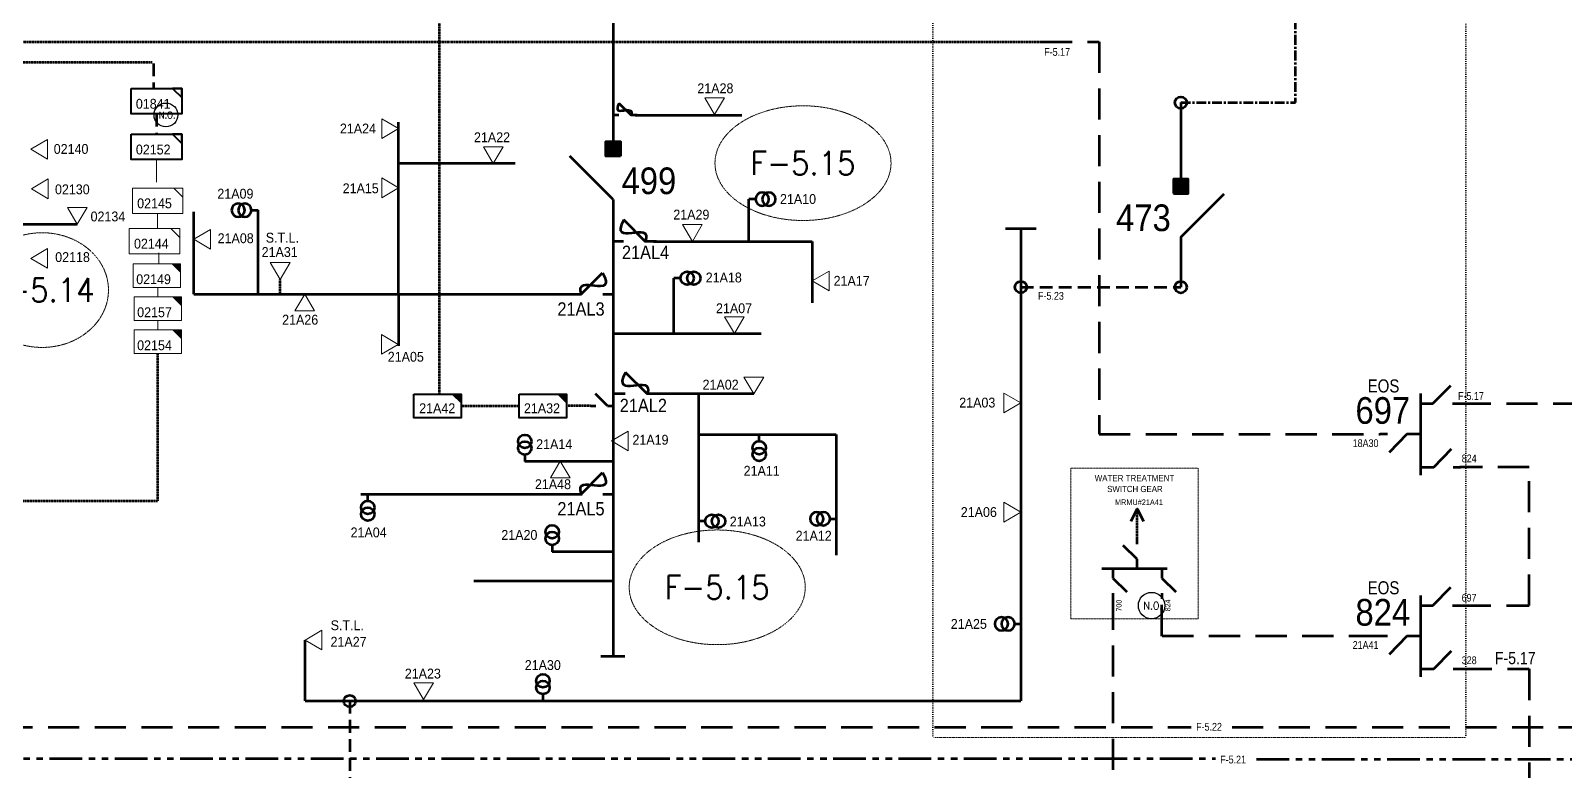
# Model space of a CAD drawing. Header units: metres. Extents: x 65984 to 144644, y -19036 to 23726.
# Drawn here: x 120821 to 121396, y 20476 to 20753 of the extents above; entities that cross this region are included whole.
import ezdxf
from ezdxf.enums import TextEntityAlignment as Align

# ---------------------------------------------------------------- set-up
doc = ezdxf.new("R2010")
doc.units = ezdxf.units.M
doc.header["$MEASUREMENT"] = 0
for name, pattern in [('( Center )', [2, 1.25, -0.25, 0.25, -0.25]), ('( Phantom )', [2.5, 1.25, -0.25, 0.25, -0.25, 0.25, -0.25]), ('DGN Style 1', [0.6, 0, -0.6]), ('DGN Style 3', [0.013877, 0, -0.013877]), ('HIDDEN2', [2381.25, 1587.5, -793.75])]:
    doc.linetypes.add(name, pattern=pattern)
doc.layers.get('0').update_dxf_attribs({"color": 95, "lineweight": 40})
for name, color, linetype, lineweight in [('ABS', 7, 'Continuous', 40), ('ABS NUMBER', 112, 'Continuous', 30), ('d_eos', 111, 'Continuous', 40), ('d_eos no', 121, 'Continuous', 40), ('d_fco', 5, 'Continuous', 40), ('d_fco text', 95, 'Continuous', 40), ('d_grid line', 7, 'DGN Style 1', 0), ('d_oh branch', 94, 'Continuous', 40), ('d_switch', 95, 'Continuous', 40), ('d_tf', 1, 'Continuous', 40), ('d_tf no', 6, 'Continuous', 40), ('d_tf_200', 1, 'Continuous', 40), ('d_ug cable', 95, 'Continuous', 40), ('d_ug main line', 95, 'Continuous', 40), ('FDR  1  05', 172, 'Continuous', 40), ('FDR  2  19', 172, 'Continuous', 40), ('FDR  4  02', 126, 'Continuous', 40), ('FDR  5  23', 98, 'Continuous', 53), ('fedr no', 95, 'Continuous', 40), ('Level 37', 7, 'Continuous', 0), ('O H MAIN FEEDER', 4, 'Continuous', 100), ('SW N O', 114, 'Continuous', 30)]:
    doc.layers.add(name, color=color, linetype=linetype, lineweight=lineweight)
doc.styles.add('Style-Arial', font='arial.ttf')
doc.styles.add('Style-ENGINEERING', font='ENGINEERING.shx')
doc.styles.add('Style-msdefault', font='msdefault.shx')
doc.styles.add('Style-STANDARD', font='STANDARD.shx')

# ---------------------------------------------------------------- blocks, each defined once
blk = doc.blocks.new('TFU_39')
at = {"layer": 'd_tf_200', "color": 95, "linetype": 'Continuous', "lineweight": 53}
blk.add_line((0, 10), (0, 0), dxfattribs=at)
for centre in [(0, 30), (0, 20)]:
    blk.add_circle(centre, 10, dxfattribs=at)
blk = doc.blocks.new('TFU_40')
at = {"layer": 'd_tf_200', "color": 131, "linetype": 'Continuous', "lineweight": 53}
blk.add_line((0, 10), (0, 0), dxfattribs=at)
for centre in [(0, 30), (0, 20)]:
    blk.add_circle(centre, 10, dxfattribs=at)
blk = doc.blocks.new('TF_8')
at = {"color": 0, "linetype": 'ByBlock', "lineweight": -2}
blk.add_line((6.3, 4.95), (9.9, 1.35), dxfattribs=at)
blk.add_3dface([(-10.1, 4.95), (9.9, 4.95), (9.9, -5.05), (-10.1, -5.05)], dxfattribs=at)
blk = doc.blocks.new('exist.us-1000kva')
at = {"color": 0, "linetype": 'ByBlock', "lineweight": -2, "flags": 128}
blk.add_lwpolyline([(40, 12.9), (32.8, 20), (40, 20)], close=True, dxfattribs=at)
at = {"color": 0, "linetype": 'ByBlock', "lineweight": -2, "extrusion": (0, 0, -1)}
blk.add_solid([(-40, 12.9), (-32.8, 20), (-40, 20)], dxfattribs=at)
at = {"color": 0, "linetype": 'ByBlock', "lineweight": -2, "xscale": 2, "yscale": 2}
blk.add_blockref('TF_8', (20.2, 10.1), dxfattribs=at)
blk = doc.blocks.new('*U743')
at = {"layer": 'd_fco', "color": 131, "linetype": 'Continuous', "lineweight": 100}
blk.add_line((-4.6, 4.21), (-10.13, 4.21), dxfattribs=at)
at = {"layer": 'd_fco', "color": 131, "linetype": 'Continuous', "lineweight": 100, "extrusion": (0, 0, -1), "flags": 128}
blk.add_lwpolyline([(-13.02, 4.21), (-7.07, 4.21), (4.4, -7.26)], dxfattribs=at)
at = {"layer": 'd_fco', "color": 131, "linetype": 'Continuous', "lineweight": 100}
blk.add_open_spline([(-4.4, -7.26), (-13, 7.69), (11.58, -7.67), (7.07, 4.21)], degree=3, dxfattribs=at)
blk = doc.blocks.new('ABS2_1_1')
at = {"color": 0, "linetype": 'ByBlock', "lineweight": -2, "ltscale": 500}
for q in [(-29900, 43500), (0, 0)]:
    blk.add_line((0, 13600), q, dxfattribs=at)
at = {"color": 0, "linetype": 'ByBlock', "lineweight": -2, "ltscale": 500, "flags": 128}
for points in [[(5000, 43600), (-5000, 43600), (-5000, 53600), (5000, 53600)], [(3791, 49653), (3791, 49653), (3791, 49653)]]:
    blk.add_lwpolyline(points, close=True, dxfattribs=at)
at = {"color": 0, "linetype": 'ByBlock', "lineweight": -2, "ltscale": 500}
for points in [[(5000, 43600), (-5000, 43600), (5000, 53600), (-5000, 53600)], [(3791, 49653), (3791, 49653), (3791, 49653)]]:
    blk.add_solid(points, dxfattribs=at)
blk = doc.blocks.new('*U932')
at = {"layer": 'd_eos', "color": 7, "linetype": 'Continuous', "lineweight": 211, "ltscale": 0.555394}
for p, q in [((-4.65, 11.34), (-11.44, 18.34)), ((-12.09, 11.34), (-14.91, 11.34)), ((0, 11.34), (-4.65, 11.34)), ((0, 14.01), (0, -18.32)), ((-4.65, -12.95), (-11.44, -5.95)), ((0, -0.8), (4.65, -0.8)), ((4.65, -0.8), (11.45, -7.81)), ((12.1, -0.8), (14.92, -0.8)), ((-12.09, -12.95), (-14.92, -12.95)), ((0, -12.95), (-4.65, -12.95))]:
    blk.add_line(p, q, dxfattribs=at)
blk = doc.blocks.new('*U965')
at = {"layer": 'SW N O', "color": 3, "ltscale": 0.426762}
blk.add_circle((0, 0), 16.8, dxfattribs=at)
at = {"layer": 'SW N O', "color": 3, "style": 'Style-STANDARD'}
blk.add_text('N.O.', height=9.6, dxfattribs=at).set_placement((1.7, -0.2), align=Align.MIDDLE_CENTER)
blk = doc.blocks.new('TRA1_174')
at = {"layer": 'd_tf', "color": 36, "linetype": 'Continuous', "lineweight": 0, "ltscale": 0.00017991, "flags": 128}
blk.add_lwpolyline([(10, -17), (0, 0), (-10, -17)], close=True, dxfattribs=at)
blk = doc.blocks.new('TRA1_173')
at = {"layer": 'd_tf', "color": 36, "linetype": 'Continuous', "lineweight": 0, "ltscale": 0.00017991, "xscale": 1.000046566207833, "yscale": 1.000046566207833, "zscale": 1.000046566207833, "rotation": 180}
blk.add_blockref('TRA1_174', (0, 0), dxfattribs=at)
blk = doc.blocks.new('TRA1_176')
at = {"layer": 'd_tf', "color": 131, "linetype": 'Continuous', "lineweight": 0, "ltscale": 0.000164311, "extrusion": (0, 0, -1), "flags": 128}
blk.add_lwpolyline([(-10, -17), (0, 0), (10, -17)], close=True, dxfattribs=at)
blk = doc.blocks.new('TRA1_175')
at = {"layer": 'd_tf', "color": 131, "linetype": 'Continuous', "lineweight": 0, "ltscale": 0.000164311, "xscale": 1.000046566207833, "yscale": 1.000046566207833, "zscale": 1.000046566207833, "rotation": 180}
blk.add_blockref('TRA1_176', (0, 0), dxfattribs=at)
blk = doc.blocks.new('TRA1_178')
at = {"layer": 'd_tf', "color": 95, "linetype": 'Continuous', "lineweight": 0, "ltscale": 0.000164311, "extrusion": (0, 0, -1), "flags": 128}
blk.add_lwpolyline([(-10, -17), (0, 0), (10, -17)], close=True, dxfattribs=at)
blk = doc.blocks.new('TRA1_177')
at = {"layer": 'd_tf', "color": 95, "linetype": 'Continuous', "lineweight": 0, "ltscale": 0.000164311, "xscale": 1.000046566207833, "yscale": 1.000046566207833, "zscale": 1.000046566207833, "rotation": 180}
blk.add_blockref('TRA1_178', (0, 0), dxfattribs=at)
blk = doc.blocks.new('TRA1_180')
at = {"layer": 'd_tf', "color": 131, "linetype": 'Continuous', "lineweight": 0, "ltscale": 0.000164244, "flags": 128}
blk.add_lwpolyline([(10, -17), (0, 0), (-10, -17)], close=True, dxfattribs=at)
blk = doc.blocks.new('TRA1_179')
at = {"layer": 'd_tf', "color": 131, "linetype": 'Continuous', "lineweight": 0, "ltscale": 0.000164244, "xscale": 1.000046566207834, "yscale": 1.000046566207834, "zscale": 1.000046566207834, "rotation": 180}
blk.add_blockref('TRA1_180', (0, 0), dxfattribs=at)
blk = doc.blocks.new('TRA1_182')
at = {"layer": 'd_tf', "color": 95, "linetype": 'Continuous', "lineweight": 0, "ltscale": 0.000164244, "extrusion": (0, 0, -1), "flags": 128}
blk.add_lwpolyline([(-10, -17), (0, 0), (10, -17)], close=True, dxfattribs=at)
blk = doc.blocks.new('TRA1_181')
at = {"layer": 'd_tf', "color": 95, "linetype": 'Continuous', "lineweight": 0, "ltscale": 0.000164244, "xscale": 1.000046566207834, "yscale": 1.000046566207834, "zscale": 1.000046566207834, "rotation": 180}
blk.add_blockref('TRA1_182', (0, 0), dxfattribs=at)
blk = doc.blocks.new('*U2224')
at = {"layer": 'd_ug cable', "color": 6, "linetype": 'Continuous', "lineweight": 0, "flags": 128}
blk.add_lwpolyline([(5.48, 4.27), (8.55, 1.2), (8.55, 4.27)], close=True, dxfattribs=at)
at = {"layer": 'd_ug cable', "color": 6, "linetype": 'Continuous', "lineweight": 0, "xscale": 0.8535245333131425, "yscale": 0.8535245333131425, "zscale": 0.383590504411921, "rotation": 359.9999999999999}
blk.add_blockref('TF_8', (0.1, 0.05), dxfattribs=at)
blk = doc.blocks.new('*U3581')
at = {"layer": 'ABS', "color": 7, "linetype": 'Continuous', "lineweight": 158, "ltscale": 0.104821}
for p, q in [((-8, -8.1), (8.3, 8.2)), ((-8, -8.1), (-15.4, -8.1)), ((15.4, -8.1), (8, -8.1))]:
    blk.add_line(p, q, dxfattribs=at)
blk = doc.blocks.new('*U2209')
at = {"layer": 'FDR  1  05', "color": 4, "linetype": 'Continuous', "lineweight": 40, "flags": 128}
blk.add_lwpolyline([(5.48, 4.27), (8.55, 1.2), (8.55, 4.27)], close=True, dxfattribs=at)
at = {"layer": 'FDR  1  05', "color": 4, "linetype": 'Continuous', "lineweight": 40, "xscale": 0.8535245333131425, "yscale": 0.8535245333131425, "zscale": 0.383590504411921, "rotation": 359.9999999999999}
blk.add_blockref('TF_8', (0.1, 0.05), dxfattribs=at)
blk = doc.blocks.new('*U3885')
at = {"layer": 'FDR  1  05', "color": 6, "linetype": 'Continuous', "lineweight": 40, "flags": 128}
blk.add_lwpolyline([(5.48, 4.27), (8.55, 1.2), (8.55, 4.27)], close=True, dxfattribs=at)
at = {"layer": 'FDR  1  05', "color": 6, "linetype": 'Continuous', "lineweight": 40, "xscale": 0.8535245333131425, "yscale": 0.8535245333131425, "zscale": 0.383590504411921, "rotation": 359.9999999999999}
blk.add_blockref('TF_8', (0.1, 0.05), dxfattribs=at)
blk = doc.blocks.new('*U3898')
at = {"layer": 'SW N O', "color": 3, "ltscale": 0.426762}
blk.add_circle((0, 0), 16.8, dxfattribs=at)
at = {"layer": 'SW N O', "color": 3, "style": 'Style-STANDARD'}
blk.add_text('N.O.', height=9.6, dxfattribs=at).set_placement((1.7, -0.2), align=Align.MIDDLE_CENTER)

msp = doc.modelspace()

# ---------------------------------------------------------------- linework, layer by layer
at = {"layer": 'd_eos', "color": 7, "linetype": 'Continuous', "lineweight": 211, "ltscale": 0.625574}
for p, q in [((121346.67, 20613.65), (121353.33, 20620.51)), ((121342.11, 20586.84), (121342.11, 20617.44)), ((121342.11, 20613.65), (121346.67, 20613.65)), ((121353.96, 20613.65), (121356.73, 20613.65)), ((121329.6, 20602.17), (121326.83, 20602.18)), ((121336.89, 20602.17), (121330.23, 20595.31)), ((121341.45, 20602.17), (121336.89, 20602.17)), ((121347.03, 20589.84), (121353.69, 20596.7)), ((121342.47, 20589.84), (121347.03, 20589.84)), ((121354.32, 20589.84), (121357.09, 20589.84)), ((121346.67, 20537.97), (121353.33, 20544.83)), ((121342.11, 20511.17), (121342.11, 20541.77)), ((121342.11, 20537.97), (121346.67, 20537.97)), ((121353.96, 20537.97), (121356.73, 20537.97)), ((121329.6, 20526.5), (121326.83, 20526.5)), ((121336.89, 20526.5), (121330.23, 20519.64)), ((121341.45, 20526.5), (121336.89, 20526.5)), ((121347.03, 20514.17), (121353.69, 20521.03)), ((121342.47, 20514.17), (121347.03, 20514.17)), ((121354.32, 20514.17), (121357.09, 20514.17))]:
    msp.add_line(p, q, dxfattribs=at)
at = {"layer": 'd_grid line', "color": 7, "linetype": 'DGN Style 1', "lineweight": 0, "flags": 128}
msp.add_lwpolyline([(121159.04, 20778.51), (121359.04, 20778.51), (121359.04, 20488.51), (121159.04, 20488.51)], close=True, dxfattribs=at)
at = {"layer": 'd_oh branch', "color": 131, "linetype": 'Continuous', "lineweight": 100}
for p, q in [((120958.67, 20654.65), (120958.67, 20719.13)), ((121047.42, 20721.78), (121087.47, 20721.78)), ((121002.35, 20703.72), (120958.67, 20703.72)), ((121090.08, 20674.47), (121090.08, 20690.32)), ((120881.86, 20654.65), (120881.86, 20685.52)), ((120905.98, 20655.15), (120905.98, 20686.14)), ((121054.25, 20674.47), (121113.85, 20674.47)), ((121113.85, 20674.47), (121113.85, 20651.44)), ((121061.91, 20639.96), (121061.91, 20660.69)), ((120881.86, 20654.65), (121023.57, 20654.65)), ((120958.67, 20654.65), (120958.67, 20635.29)), ((121039.17, 20639.96), (121094.63, 20639.96)), ((121091.92, 20617.28), (121054.41, 20617.28)), ((121071.19, 20617.28), (121071.19, 20561.73)), ((121071.62, 20602.05), (121122.81, 20602.05)), ((121122.81, 20602.05), (121122.81, 20556.84)), ((121005.98, 20592.1), (121039.17, 20592.1)), ((120944.53, 20579.75), (121027.48, 20579.75)), ((121016.31, 20558.21), (121039.22, 20558.21)), ((120986.91, 20547.26), (121039.17, 20547.26))]:
    msp.add_line(p, q, dxfattribs=at)
at = {"layer": 'd_oh branch', "color": 36, "linetype": 'Continuous', "lineweight": 100}
msp.add_line((120739.58, 20680.9), (120838.12, 20680.9), dxfattribs=at)
at = {"layer": 'd_oh branch', "color": 95, "linetype": 'Continuous', "lineweight": 100, "flags": 128}
msp.add_lwpolyline([(120923.61, 20502.24), (120923.61, 20524.99)], dxfattribs=at)
at = {"layer": 'd_ug cable', "color": 4, "linetype": 'DGN Style 3', "lineweight": 100}
msp.add_line((120866.17, 20741.55), (120732.49, 20741.55), dxfattribs=at)
at = {"layer": 'd_ug cable', "color": 4, "linetype": 'HIDDEN2', "lineweight": 158, "ltscale": 0.003}
msp.add_line((120866.73, 20741.19), (120866.73, 20731.78), dxfattribs=at)
at = {"layer": 'd_ug cable', "color": 6, "linetype": 'HIDDEN2', "lineweight": 158, "ltscale": 0.003}
msp.add_line((120867.79, 20722.29), (120867.79, 20714.63), dxfattribs=at)
at = {"layer": 'd_ug cable', "color": 6, "linetype": 'HIDDEN2', "lineweight": 13, "ltscale": 0.005339}
for p, q in [((120867.79, 20705.14), (120867.79, 20694.45)), ((120868.78, 20670.13), (120868.78, 20665.9)), ((120867.99, 20657.2), (120868.33, 20657.2)), ((120868.33, 20653.71), (120868.33, 20657.2)), ((120868.32, 20641.33), (120868.33, 20644.81))]:
    msp.add_line(p, q, dxfattribs=at)
at = {"layer": 'd_ug cable', "color": 134, "linetype": 'HIDDEN2', "lineweight": 13, "ltscale": 0.005339}
msp.add_line((120868.28, 20684.95), (120868.28, 20679.34), dxfattribs=at)
at = {"layer": 'd_ug cable', "color": 131, "linetype": 'DGN Style 3', "lineweight": 100}
for p, q in [((120914.22, 20654.65), (120914.22, 20660.23)), ((120982.13, 20612.81), (121003.9, 20612.81)), ((121030.6, 20612.81), (121021.69, 20612.81))]:
    msp.add_line(p, q, dxfattribs=at)
at = {"layer": 'd_ug cable', "color": 95, "linetype": 'HIDDEN2', "lineweight": 158, "ltscale": 0.003}
msp.add_line((121192.09, 20657.28), (121252.09, 20657.28), dxfattribs=at)
at = {"layer": 'd_ug cable', "color": 6, "linetype": 'DGN Style 3', "lineweight": 100}
for p, q in [((120868.33, 20577.18), (120868.33, 20632.43)), ((120794.56, 20577.18), (120868.33, 20577.18))]:
    msp.add_line(p, q, dxfattribs=at)
at = {"layer": 'd_ug cable', "color": 131, "linetype": 'DGN Style 3', "lineweight": 100, "flags": 128}
msp.add_lwpolyline([(120973.88, 20787.41), (120973.88, 20617.44)], dxfattribs=at)
at = {"layer": 'd_ug cable', "color": 18, "linetype": 'DGN Style 3', "lineweight": 100, "flags": 128}
msp.add_lwpolyline([(120384.58, 20760.59), (120449.19, 20760.59), (120449.19, 20749.31), (121199.65, 20749.31)], dxfattribs=at)
at = {"layer": 'd_ug cable', "color": 95, "linetype": 'HIDDEN2', "lineweight": 158, "ltscale": 0.003}
msp.add_lwpolyline([(120940.36, 20502.2), (120940.41, 20416.01)], dxfattribs=at)
at = {"layer": 'd_ug main line', "color": 18, "linetype": 'HIDDEN2', "lineweight": 140, "ltscale": 0.00735}
for points in [[(121356.73, 20613.65), (121411.98, 20613.65), (121411.98, 21101.09)], [(121199.65, 20749.31), (121221.41, 20749.31), (121221.41, 20602.18), (121326.83, 20602.18)], [(121356.73, 20537.97), (121382.73, 20537.97), (121382.73, 20589.84), (121356.81, 20589.84)], [(121326.83, 20526.5), (121244.97, 20526.5), (121244.97, 20540.48)], [(121357.09, 20514.17), (121382.73, 20514.17), (121382.73, 20218.72)]]:
    msp.add_lwpolyline(points, dxfattribs=at)
at = {"layer": 'd_ug main line', "color": 134, "linetype": '( Phantom )', "lineweight": 200, "ltscale": 9.8, "flags": 128}
for points in [[(121280.5, 20480.42), (121429.81, 20480.42), (121429.81, 21088.12), (121853.93, 21088.12)], [(120639.95, 20611.28), (120639.95, 20603), (120696.78, 20603), (120696.78, 20480.55), (121265.1, 20480.55)]]:
    msp.add_lwpolyline(points, dxfattribs=at)
at = {"layer": 'd_ug main line', "color": 6, "linetype": 'HIDDEN2', "lineweight": 158, "ltscale": 0.00735}
for points in [[(121271.32, 20492.36), (121450.24, 20492.36), (121450.24, 21061.89), (121853.93, 21061.89)], [(120634.67, 20508.75), (120634.67, 20492.36), (121256.01, 20492.36)]]:
    msp.add_lwpolyline(points, dxfattribs=at)
at = {"layer": 'd_ug main line', "color": 95, "linetype": '( Center )', "lineweight": 140, "ltscale": 2.94, "flags": 128}
msp.add_lwpolyline([(121252.09, 20726.51), (121295.09, 20726.51), (121295.09, 20869.32), (121279.08, 20869.32)], dxfattribs=at)
at = {"layer": 'd_ug main line', "color": 206, "linetype": 'HIDDEN2', "lineweight": 140, "ltscale": 0.00735}
msp.add_lwpolyline([(121226.59, 20540.48), (121226.59, 20370.56), (121169.01, 20370.56), (121169.01, 20327.33)], dxfattribs=at)
at = {"layer": 'FDR  2  19', "color": 60, "linetype": 'DGN Style 3', "lineweight": 53}
msp.add_line((121235.78, 20561.92), (121235.78, 20574.2), dxfattribs=at)
at = {"layer": 'FDR  2  19', "color": 60, "linetype": 'Continuous', "lineweight": 53, "flags": 128}
msp.add_lwpolyline([(121233.45, 20569.55), (121235.78, 20574.2), (121238.1, 20569.55)], dxfattribs=at)
at = {"layer": 'FDR  4  02', "color": 231, "linetype": 'DGN Style 3', "lineweight": 13, "flags": 128}
msp.add_lwpolyline([(121258.6, 20532.93), (121210.86, 20532.93), (121210.86, 20589.47), (121258.6, 20589.47)], close=True, dxfattribs=at)
at = {"layer": 'FDR  5  23', "color": 95, "linetype": 'Continuous', "lineweight": 40}
msp.add_line((120923.61, 20502.24), (121192.09, 20502.24), dxfattribs=at)
at = {"layer": 'fedr no', "color": 82, "linetype": 'DGN Style 3', "lineweight": 13, "true_color": 0x1dc70e}
for centre, major_axis, ratio in [((121110.37, 20703.81), (33.02, 0), 0.651175), ((120824.93, 20656.22), (24.9, 0), 0.863431), ((121078.19, 20544.79), (33.02, 0), 0.651175)]:
    msp.add_ellipse(centre, major_axis=major_axis, ratio=ratio, dxfattribs=at)
at = {"layer": 'O H MAIN FEEDER', "color": 131, "lineweight": 211, "ltscale": 0.488306}
for p, q in [((121039.17, 20770.27), (121039.17, 20710.63)), ((121039.17, 20684.84), (121039.17, 20518.84))]:
    msp.add_line(p, q, dxfattribs=at)
at = {"layer": 'O H MAIN FEEDER', "color": 95, "lineweight": 211, "ltscale": 0.488306}
for p, q in [((121252.09, 20726.51), (121252.09, 20695.4)), ((121197.8, 20679.23), (121186.38, 20679.23)), ((121192.09, 20679.23), (121192.09, 20502.24)), ((121252.09, 20670.76), (121252.09, 20657.28)), ((120923.61, 20502.24), (121192.09, 20502.24))]:
    msp.add_line(p, q, dxfattribs=at)
at = {"layer": 'O H MAIN FEEDER', "color": 131, "lineweight": 211, "ltscale": 0.488306, "flags": 128}
msp.add_lwpolyline([(121043.59, 20518.84), (121034.53, 20518.84)], dxfattribs=at)
at = {"layer": 'O H MAIN FEEDER', "color": 95, "lineweight": 211, "ltscale": 0.488306}
for centre in [(121252.09, 20726.51), (121192.09, 20657.32), (121252.09, 20657.32), (120940.34, 20502.13)]:
    msp.add_circle(centre, 2.21, dxfattribs=at)

# ---------------------------------------------------------------- block references
at = {"layer": 'ABS', "color": 7, "linetype": 'Continuous', "lineweight": 211, "ltscale": 0.812883, "xscale": 0.0005446322480400587, "zscale": 0.000360672857092237}
for p, yscale, rotation in [((121039.17, 20682.74), 0.0005446322480400587, 359.9999999999997), ((121252.09, 20668.63), -0.0005446322480400591, 180.0000000000002)]:
    msp.add_blockref('ABS2_1_1', p, dxfattribs=dict(at, yscale=yscale, rotation=rotation))
at = {"layer": 'ABS', "color": 7, "linetype": 'Continuous', "lineweight": 158, "ltscale": 0.104821, "extrusion": (0, 0, -1), "xscale": 0.2774506803795156, "yscale": 0.2774506803795156, "zscale": 0.2774506803795156}
msp.add_blockref('*U3581', (-121034.87, 20615.07), dxfattribs=at)
at = {"layer": 'd_eos', "color": 7, "linetype": 'Continuous', "lineweight": 211, "ltscale": 0.555394, "extrusion": (0, 0, -1), "xscale": 0.7570220540343445, "yscale": 0.7570220540343445, "zscale": 0.7570220540343445, "rotation": 90.00000000000004}
msp.add_blockref('*U932', (-121236.39, 20551.77), dxfattribs=at)
at = {"layer": 'd_fco', "color": 131, "linetype": 'Continuous', "lineweight": 100, "extrusion": (0, 0, -1), "rotation": 179.9644578622517}
for p, xscale, yscale, zscale in [((-121043.12, 20723.41), 0.3866668998469017, 0.3866668998469017, 0.3866668998469017), ((-121046.26, 20677.42), 0.7000000000000001, 0.7000000000000001, 0.7000000000000001), ((-121046.92, 20620.23), 0.7000000000000001, 0.7000000000000001, 0.7000000000000001)]:
    msp.add_blockref('*U743', p, dxfattribs=dict(at, xscale=xscale, yscale=yscale, zscale=zscale))
at = {"layer": 'd_fco', "color": 131, "linetype": 'Continuous', "lineweight": 100, "xscale": 0.7000000000000001, "yscale": 0.7000000000000001, "zscale": 0.7000000000000001, "rotation": 179.9644578622516}
for p in [(121032.1, 20657.59), (121032.07, 20582.7)]:
    msp.add_blockref('*U743', p, dxfattribs=at)
at = {"layer": 'd_tf', "color": 131, "linetype": 'Continuous', "lineweight": 0, "ltscale": 0.000164311, "xscale": 0.37, "yscale": 0.37, "zscale": 0.37}
for p, rotation in [((121077.23, 20722), 359.9999999999999), ((120994.16, 20703.65), 359.9999999999999), ((120914.25, 20660.24), 359.9999999999999), ((121113.86, 20659.63), 269.9999999999999), ((120923.48, 20654.68), 180), ((121084.63, 20639.9), 359.9999999999999), ((121038.54, 20599.69), 269.9999999999999), ((121019.32, 20592.13), 180)]:
    msp.add_blockref('TRA1_175', p, dxfattribs=dict(at, rotation=rotation))
at = {"layer": 'd_tf', "color": 131, "linetype": 'Continuous', "lineweight": 0, "ltscale": 0.000164244, "xscale": 0.37, "yscale": 0.37, "zscale": 0.37, "rotation": 89.99999999999997}
for p in [(120958.67, 20716.74), (120958.67, 20694.55)]:
    msp.add_blockref('TRA1_179', p, dxfattribs=at)
at = {"layer": 'd_tf', "color": 36, "linetype": 'Continuous', "lineweight": 0, "ltscale": 0.00017991, "xscale": 0.37, "yscale": 0.37, "zscale": 0.37}
for p, rotation in [((120820.66, 20709), 269.9999999999999), ((120820.98, 20694.19), 269.9999999999999), ((120838.12, 20680.9), 359.9999999999999), ((120820.66, 20668.12), 269.9999999999999)]:
    msp.add_blockref('TRA1_173', p, dxfattribs=dict(at, rotation=rotation))
at = {"layer": 'd_tf', "color": 131, "linetype": 'Continuous', "lineweight": 0, "ltscale": 0.000164244, "extrusion": (0, 0, -1), "xscale": 0.37, "yscale": 0.37, "zscale": 0.37, "rotation": 89.99999999999997}
msp.add_blockref('TRA1_179', (-120881.84, 20675.28), dxfattribs=at)
at = {"layer": 'd_tf', "color": 131, "linetype": 'Continuous', "lineweight": 0, "ltscale": 0.000164311, "extrusion": (0, 0, -1), "xscale": 0.37, "yscale": 0.37, "zscale": 0.37}
for p, rotation in [((-121068.89, 20674.47), 359.9999999999999), ((-120958.52, 20635.86), 269.9999999999999), ((-121091.92, 20617.28), 359.9999999999999)]:
    msp.add_blockref('TRA1_175', p, dxfattribs=dict(at, rotation=rotation))
at = {"layer": 'd_tf', "color": 95, "linetype": 'Continuous', "lineweight": 0, "ltscale": 0.000164311, "extrusion": (0, 0, -1), "xscale": 0.37, "yscale": 0.37, "zscale": 0.37, "rotation": 269.9999999999999}
for p in [(-121192.05, 20613.91), (-121192.05, 20572.96)]:
    msp.add_blockref('TRA1_177', p, dxfattribs=at)
at = {"layer": 'd_tf', "color": 95, "linetype": 'Continuous', "lineweight": 0, "ltscale": 0.000164244, "extrusion": (0, 0, -1), "xscale": 0.37, "yscale": 0.37, "zscale": 0.37, "rotation": 89.99999999999997}
msp.add_blockref('TRA1_181', (-120923.6, 20524.99), dxfattribs=at)
at = {"layer": 'd_tf', "color": 95, "linetype": 'Continuous', "lineweight": 0, "ltscale": 0.000164311, "xscale": 0.37, "yscale": 0.37, "zscale": 0.37, "rotation": 359.9999999999999}
msp.add_blockref('TRA1_177', (120968.07, 20502.72), dxfattribs=at)
at = {"layer": 'd_tf_200', "color": 131, "linetype": 'Continuous', "lineweight": 53, "extrusion": (0, 0, -1), "xscale": 0.25, "yscale": 0.25, "zscale": 0.25}
for p, rotation in [((-120905.98, 20686.14), 269.9999999999999), ((-121090.08, 20690.32), 89.99999999999982), ((-121123.02, 20570.48), 269.9999999999998)]:
    msp.add_blockref('TFU_40', p, dxfattribs=dict(at, rotation=rotation))
at = {"layer": 'd_tf_200', "color": 131, "linetype": 'Continuous', "lineweight": 53, "xscale": 0.25, "yscale": 0.25, "zscale": 0.25}
for p, rotation in [((121061.91, 20660.69), 269.9999999999998), ((121005.98, 20592.01), 359.9999999999998), ((121093.95, 20602.12), 179.9999999999998), ((120947.09, 20579.74), 179.9999999999998), ((121016.31, 20558.12), 359.9999999999998), ((121071.19, 20569.59), 269.9999999999998)]:
    msp.add_blockref('TFU_40', p, dxfattribs=dict(at, rotation=rotation))
at = {"layer": 'd_tf_200', "color": 95, "linetype": 'Continuous', "lineweight": 53, "extrusion": (0, 0, -1), "xscale": 0.25, "yscale": 0.25, "zscale": 0.25, "rotation": 269.9999999999998}
msp.add_blockref('TFU_39', (-121192.3, 20531.07), dxfattribs=at)
at = {"layer": 'd_tf_200', "color": 95, "linetype": 'Continuous', "lineweight": 53, "xscale": 0.25, "yscale": 0.25, "zscale": 0.25, "rotation": 359.9999999999998}
msp.add_blockref('TFU_39', (121012.83, 20502.24), dxfattribs=at)
at = {"layer": 'd_ug cable', "color": 6, "linetype": 'Continuous', "lineweight": 0, "xscale": 1.112546483158744, "yscale": 1.112546483158744, "zscale": 1.112546483158744}
for p in [(120868.27, 20689.7), (120867.08, 20674.59)]:
    msp.add_blockref('*U2224', p, dxfattribs=at)
at = {"layer": 'd_ug cable', "color": 6, "linetype": 'Continuous', "lineweight": 0, "xscale": 0.4447851549151297, "yscale": 0.4447851549151297, "zscale": 0.4267622666565712, "rotation": 359.9999999999999}
for p in [(120859.09, 20657.2), (120859.44, 20644.81), (120859.43, 20632.43)]:
    msp.add_blockref('exist.us-1000kva', p, dxfattribs=at)
at = {"layer": 'FDR  1  05', "color": 4, "linetype": 'Continuous', "lineweight": 40, "xscale": 1.112546483158744, "yscale": 1.112546483158744, "zscale": 1.112546483158744}
msp.add_blockref('*U2209', (120867.78, 20727.03), dxfattribs=at)
at = {"layer": 'FDR  1  05', "color": 6, "linetype": 'Continuous', "lineweight": 40, "xscale": 1.112546483158744, "yscale": 1.112546483158744, "zscale": 1.112546483158744}
msp.add_blockref('*U3885', (120867.78, 20709.88), dxfattribs=at)
at = {"layer": 'FDR  1  05', "color": 131, "linetype": 'Continuous', "lineweight": 40, "xscale": 0.4447851549151297, "yscale": 0.4447851549151297, "zscale": 0.4267622666565712, "rotation": 359.9999999999999}
for p in [(120964.34, 20608.36), (121003.9, 20608.36)]:
    msp.add_blockref('exist.us-1000kva', p, dxfattribs=at)
at = {"layer": 'SW N O', "color": 3}
for name, p, xscale, yscale, zscale in [('*U3898', (120871.39, 20721.88), 0.265562517187993, 0.265562517187993, 0.265562517187993), ('*U965', (121241.13, 20537.94), 0.2950694635422144, 0.2950694635422144, 0.2950694635422144)]:
    msp.add_blockref(name, p, dxfattribs=dict(at, xscale=xscale, yscale=yscale, zscale=zscale))

# ---------------------------------------------------------------- texts
at = {"layer": 'ABS NUMBER', "color": 7, "lineweight": 140, "style": 'Style-Arial', "width": 0.88}
msp.add_text('499', height=10, dxfattribs=at).set_placement((121042.32, 20692.19))
msp.add_text('473', height=10, dxfattribs=at).set_placement((121248.32, 20678.33), align=Align.RIGHT)
at = {"layer": 'd_eos no', "color": 7, "linetype": 'Continuous', "lineweight": 140, "style": 'Style-Arial', "width": 0.88}
for s, p in [('697', (121317.61, 20606.09)), ('824', (121317.61, 20530.42))]:
    msp.add_text(s, height=10, dxfattribs=at).set_placement(p)
at = {"layer": 'd_fco text', "color": 131, "linetype": 'Continuous', "lineweight": 80, "style": 'Style-msdefault', "width": 0.916667}
for s, p in [('21AL4', (121060.16, 20672.87)), ('21AL3', (121035.95, 20651.64)), ('21AL2', (121059.34, 20615.46)), ('21AL5', (121035.93, 20576.75))]:
    msp.add_text(s, height=4.998, dxfattribs=at).set_placement(p, align=Align.TOP_RIGHT)
at = {"layer": 'd_switch', "color": 18, "linetype": 'Continuous', "lineweight": 30, "style": 'Style-msdefault', "width": 0.857143}
msp.add_text('F-5.17', height=2.92, dxfattribs=at).set_placement((121200.87, 20746.97), align=Align.TOP_LEFT)
at = {"layer": 'd_switch', "color": 95, "linetype": 'Continuous', "lineweight": 30, "style": 'Style-msdefault', "width": 0.857143}
msp.add_text('F-5.23', height=2.92, dxfattribs=at).set_placement((121198.55, 20655.53), align=Align.TOP_LEFT)
at = {"layer": 'd_switch', "color": 174, "linetype": 'Continuous', "lineweight": 30, "style": 'Style-msdefault', "width": 0.857143}
for s, p in [('F-5.17', (121356.11, 20617.99)), ('824', (121357.48, 20594.57)), ('697', (121357.45, 20542.34)), ('328', (121357.48, 20518.9))]:
    msp.add_text(s, height=2.92, dxfattribs=at).set_placement(p, align=Align.TOP_LEFT)
for s, p in [('18A30', (121326.24, 20600.29)), ('21A41', (121326.24, 20524.62))]:
    msp.add_text(s, height=2.92, dxfattribs=at).set_placement(p, align=Align.TOP_RIGHT)
at = {"layer": 'd_switch', "color": 2, "linetype": 'Continuous', "lineweight": 30, "style": 'Style-ENGINEERING', "width": 0.857143}
msp.add_text('700', height=1.947, rotation=90, dxfattribs=at).set_placement((121227.92, 20535.72), align=Align.TOP_LEFT)
at = {"layer": 'd_switch', "color": 60, "linetype": 'Continuous', "lineweight": 30, "style": 'Style-ENGINEERING', "width": 0.857143}
msp.add_text('824', height=1.947, rotation=90, dxfattribs=at).set_placement((121246.23, 20535.79), align=Align.TOP_LEFT)
at = {"layer": 'd_switch', "color": 55, "linetype": 'Continuous', "lineweight": 30, "style": 'Style-msdefault', "width": 0.857143}
msp.add_text('F-5.17', height=4.607, dxfattribs=at).set_placement((121369.93, 20520.58), align=Align.TOP_LEFT)
at = {"layer": 'd_switch', "color": 6, "linetype": 'Continuous', "lineweight": 30, "style": 'Style-msdefault', "width": 0.857143}
msp.add_text('F-5.22', height=2.92, dxfattribs=at).set_placement((121257.84, 20493.96), align=Align.TOP_LEFT)
at = {"layer": 'd_switch', "color": 134, "linetype": 'Continuous', "lineweight": 30, "style": 'Style-msdefault', "width": 0.857143}
msp.add_text('F-5.21', height=2.92, dxfattribs=at).set_placement((121266.88, 20481.68), align=Align.TOP_LEFT)
at = {"layer": 'd_tf no', "color": 131, "linetype": 'Continuous', "lineweight": 40, "style": 'Style-msdefault', "width": 0.945946}
for s, p in [('21A28', (121070.73, 20733.73)), ('21A24', (120936.65, 20718.64)), ('21A22', (120986.95, 20715.37)), ('21A09', (120890.68, 20694.2)), ('21A15', (120937.69, 20696.23)), ('S.T.L.', (120908.83, 20677.72)), ('21A31', (120907.3, 20672.33)), ('21A18', (121073.88, 20662.79)), ('21A17', (121121.85, 20661.54)), ('21A07', (121077.73, 20651.26)), ('21A26', (120914.98, 20646.97)), ('21A42', (120966.39, 20613.77)), ('21A32', (121005.68, 20613.77)), ('21A19', (121046.38, 20601.96)), ('21A14', (121010.27, 20600.29)), ('21A48', (121009.81, 20585.29)), ('21A11', (121088.11, 20590.32)), ('21A13', (121082.89, 20571.3)), ('21A04', (120940.66, 20567.22)), ('21A20', (120997.2, 20566.28)), ('21A12', (121107.61, 20565.97))]:
    msp.add_text(s, height=3.7, dxfattribs=at).set_placement(p, align=Align.TOP_LEFT)
at = {"layer": 'd_tf no', "color": 4, "linetype": 'Continuous', "lineweight": 40, "style": 'Style-msdefault', "width": 0.945946}
msp.add_text('01841', height=3.7, dxfattribs=at).set_placement((120860.11, 20727.92), align=Align.TOP_LEFT)
at = {"layer": 'd_tf no', "color": 36, "linetype": 'Continuous', "lineweight": 40, "style": 'Style-msdefault', "width": 0.945946}
for s, p in [('02140', (120829.3, 20710.98)), ('02130', (120829.77, 20695.84)), ('02134', (120843.12, 20685.67)), ('02118', (120829.85, 20670.44))]:
    msp.add_text(s, height=3.7, dxfattribs=at).set_placement(p, align=Align.TOP_LEFT)
at = {"layer": 'd_tf no', "color": 6, "linetype": 'Continuous', "lineweight": 40, "style": 'Style-msdefault', "width": 0.945946}
msp.add_text('02152', height=3.7, dxfattribs=at).set_placement((120860.11, 20710.77), align=Align.TOP_LEFT)
at = {"layer": 'd_tf no', "color": 131, "linetype": 'Continuous', "lineweight": 40, "style": 'Style-msdefault', "width": 0.945946}
for s, p in [('21A10', (121101.74, 20688.51)), ('21A29', (121061.72, 20682.67)), ('21A02', (121072.7, 20618.92))]:
    msp.add_text(s, height=3.7, dxfattribs=at).set_placement(p)
for s, p in [('21A08', (120904.32, 20677.51)), ('21A05', (120968.14, 20633.07))]:
    msp.add_text(s, height=3.7, dxfattribs=at).set_placement(p, align=Align.TOP_RIGHT)
at = {"layer": 'd_tf no', "color": 95, "linetype": 'Continuous', "lineweight": 40, "style": 'Style-msdefault', "width": 0.945946}
for s, p in [('21A03', (121168.98, 20615.9)), ('21A06', (121169.56, 20574.86)), ('21A25', (121165.81, 20532.92)), ('21A30', (121005.99, 20517.48)), ('21A23', (120961, 20514.3))]:
    msp.add_text(s, height=3.7, dxfattribs=at).set_placement(p, align=Align.TOP_LEFT)
at = {"layer": 'd_tf no', "color": 60, "lineweight": 40, "style": 'Style-msdefault', "width": 0.945946}
for s, height, p in [('WATER TREATMENT', 2.3618, (121219.79, 20586.9)), ('SWITCH GEAR', 2.3367, (121224.45, 20582.82)), ('MRMU#21A41', 2.1, (121227.4, 20577.74))]:
    msp.add_text(s, height=height, dxfattribs=at).set_placement(p, align=Align.TOP_LEFT)
at = {"layer": 'd_tf no', "color": 95, "linetype": 'Continuous', "lineweight": 40, "style": 'Style-msdefault', "width": 0.945946}
for s, p in [('S.T.L.', (120945.67, 20532.42)), ('21A27', (120946.67, 20526.22))]:
    msp.add_text(s, height=3.7, dxfattribs=at).set_placement(p, align=Align.TOP_RIGHT)
at = {"layer": 'd_ug cable', "color": 6, "linetype": 'HIDDEN2', "lineweight": 13, "style": 'Style-msdefault', "width": 0.945946}
msp.add_text('02145', height=3.7, dxfattribs=at).set_placement((120860.6, 20690.59), align=Align.TOP_LEFT)
at = {"layer": 'd_ug cable', "color": 6, "linetype": 'Continuous', "lineweight": 0, "style": 'Style-msdefault', "width": 0.945946}
for s, p in [('02144', (120859.41, 20675.48)), ('02149', (120860.25, 20662.14)), ('02157', (120860.6, 20649.76)), ('02154', (120860.59, 20637.38))]:
    msp.add_text(s, height=3.7, dxfattribs=at).set_placement(p, align=Align.TOP_LEFT)
at = {"layer": 'fedr no', "color": 6, "linetype": 'Continuous', "lineweight": 40, "char_height": 8.852, "attachment_point": 5, "style": 'Style-STANDARD'}
for s, insert in [('F-5.15', (121110.37, 20703.81)), ('F-5.14', (120824.93, 20656.22)), ('F-5.15', (121078.19, 20544.79))]:
    msp.add_mtext(s, dxfattribs=dict(at, insert=insert))
at = {"layer": 'Level 37', "color": 7, "linetype": 'Continuous', "lineweight": 100, "style": 'Style-msdefault', "width": 0.86}
for p in [(121334.08, 20617.84), (121334.08, 20542.16)]:
    msp.add_text('EOS', height=4.9, rotation=359.99963, dxfattribs=at).set_placement(p, align=Align.RIGHT)

doc.saveas('drawing.dxf')
